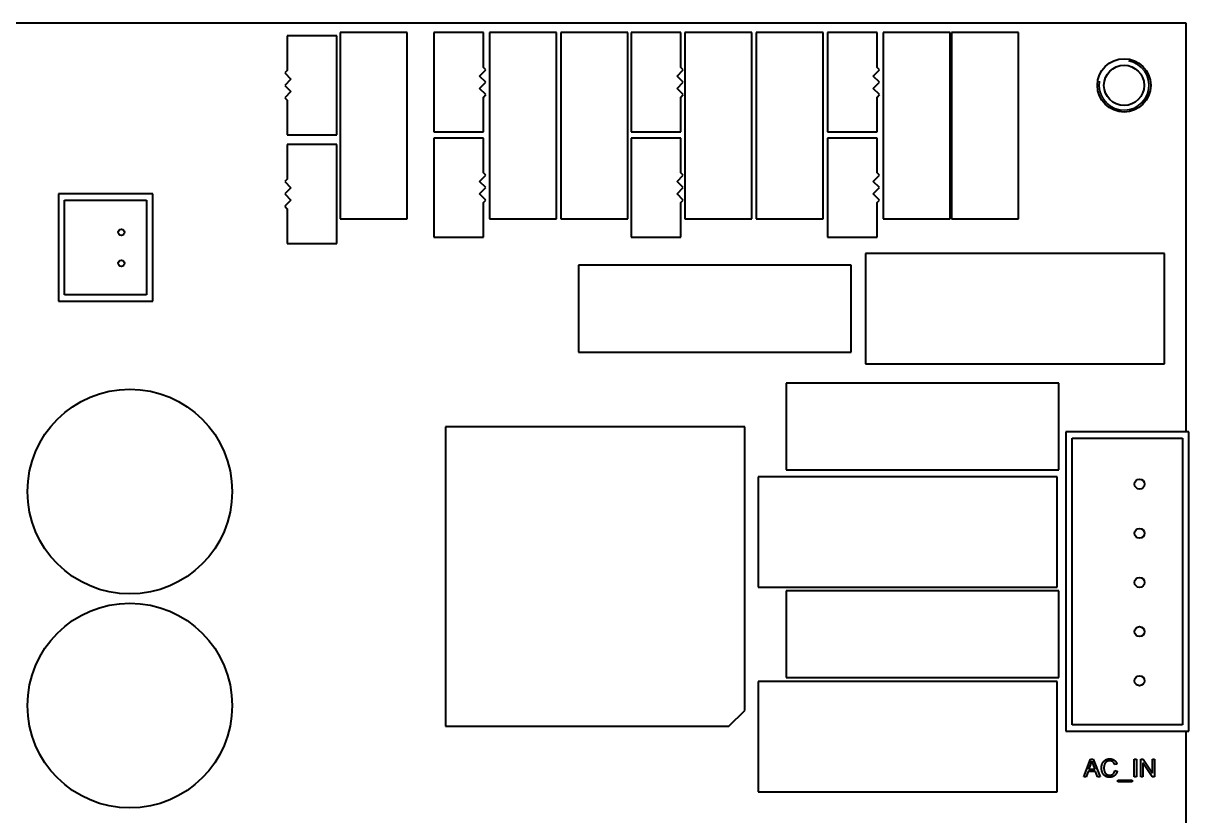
# Model space of a CAD drawing. Header units: millimetres. Extents: x 0 to 5887, y 0 to 4158.
# Drawn here: x 934.5 to 1028.5, y 3191 to 3254.9 of the extents above; entities that cross this region are included whole.
import ezdxf

# ---------------------------------------------------------------- set-up
doc = ezdxf.new("R2010")
doc.units = ezdxf.units.MM
doc.header["$LTSCALE"] = 7
doc.layers.add('가시적인 것(ISO)', color=3, linetype='Continuous', lineweight=40)
doc.layers.add('가시적인 좁은 것(ISO)', color=3, linetype='Continuous', lineweight=35)

msp = doc.modelspace()

# ---------------------------------------------------------------- linework, layer by layer
at = {"layer": '가시적인 것(ISO)'}
for p, q in [((1028.2836, 3254.8923), (868.2836, 3254.8923)), ((960.0573, 3254.1421), (960.0573, 3239.1425)), ((965.4523, 3254.1421), (960.0573, 3254.1421)), ((965.4523, 3239.1425), (965.4523, 3254.1421)), ((967.6117, 3254.1407), (967.6117, 3246.1486)), ((971.6079, 3254.1407), (967.6117, 3254.1407)), ((971.6079, 3251.3433), (971.6079, 3254.1407)), ((972.1149, 3254.1421), (972.1149, 3239.1425)), ((977.5099, 3254.1421), (972.1149, 3254.1421)), ((977.5099, 3239.1425), (977.5099, 3254.1421)), ((977.8649, 3254.1421), (977.8649, 3239.1425)), ((983.2599, 3254.1421), (977.8649, 3254.1421)), ((983.2599, 3239.1425), (983.2599, 3254.1421)), ((983.5355, 3254.1407), (983.5355, 3246.1486)), ((987.5317, 3254.1407), (983.5355, 3254.1407)), ((987.5317, 3251.3433), (987.5317, 3254.1407)), ((987.8649, 3254.1421), (987.8649, 3239.1425)), ((993.2599, 3254.1421), (987.8649, 3254.1421)), ((993.2599, 3239.1425), (993.2599, 3254.1421)), ((993.6149, 3254.1421), (993.6149, 3239.1425)), ((999.0099, 3254.1421), (993.6149, 3254.1421)), ((999.0099, 3239.1425), (999.0099, 3254.1421)), ((999.3617, 3254.1407), (999.3617, 3246.1486)), ((1003.3579, 3254.1407), (999.3617, 3254.1407)), ((1003.3579, 3251.3433), (1003.3579, 3254.1407)), ((1003.8649, 3254.1421), (1003.8649, 3239.1425)), ((1009.2599, 3254.1421), (1003.8649, 3254.1421)), ((1009.2599, 3239.1425), (1009.2599, 3254.1421)), ((1009.3649, 3254.1421), (1009.3649, 3239.1425)), ((1014.7599, 3254.1421), (1009.3649, 3254.1421)), ((1014.7599, 3239.1425), (1014.7599, 3254.1421)), ((1028.2836, 3221.9583), (1028.2836, 3254.8923)), ((955.7855, 3253.886), (955.7855, 3251.0886)), ((959.7817, 3253.886), (955.7855, 3253.886)), ((959.7817, 3245.8939), (959.7817, 3253.886)), ((971.8077, 3251.1435), (971.6079, 3251.3433)), ((987.7315, 3251.1435), (987.5317, 3251.3433)), ((1003.5577, 3251.1435), (1003.3579, 3251.3433)), ((955.7855, 3251.0886), (955.5857, 3250.8888)), ((955.5857, 3250.8888), (956.0852, 3250.3893)), ((956.0852, 3250.3893), (955.5857, 3249.8902)), ((971.3082, 3250.6439), (971.8077, 3251.1435)), ((971.8077, 3250.1444), (971.3082, 3250.6439)), ((987.232, 3250.6439), (987.7315, 3251.1435)), ((987.7315, 3250.1444), (987.232, 3250.6439)), ((1003.0582, 3250.6439), (1003.5577, 3251.1435)), ((1003.5577, 3250.1444), (1003.0582, 3250.6439)), ((955.5857, 3249.8902), (956.0852, 3249.3907)), ((971.3082, 3249.6453), (971.8077, 3250.1444)), ((971.8077, 3249.1458), (971.3082, 3249.6453)), ((987.232, 3249.6453), (987.7315, 3250.1444)), ((987.7315, 3249.1458), (987.232, 3249.6453)), ((1003.0582, 3249.6453), (1003.5577, 3250.1444)), ((1003.5577, 3249.1458), (1003.0582, 3249.6453)), ((956.0852, 3249.3907), (955.5857, 3248.8911)), ((955.5857, 3248.8911), (955.7855, 3248.6913)), ((955.7855, 3248.6913), (955.7855, 3245.8939)), ((971.6079, 3248.946), (971.8077, 3249.1458)), ((971.6079, 3246.1486), (971.6079, 3248.946)), ((987.5317, 3248.946), (987.7315, 3249.1458)), ((987.5317, 3246.1486), (987.5317, 3248.946)), ((1003.3579, 3248.946), (1003.5577, 3249.1458)), ((1003.3579, 3246.1486), (1003.3579, 3248.946)), ((955.7855, 3245.8939), (959.7817, 3245.8939)), ((967.6117, 3246.1486), (971.6079, 3246.1486)), ((983.5355, 3246.1486), (987.5317, 3246.1486)), ((999.3617, 3246.1486), (1003.3579, 3246.1486)), ((955.7855, 3245.136), (955.7855, 3242.3386)), ((959.7817, 3245.136), (955.7855, 3245.136)), ((959.7817, 3237.1439), (959.7817, 3245.136)), ((967.6117, 3245.6407), (967.6117, 3237.6486)), ((971.6079, 3245.6407), (967.6117, 3245.6407)), ((971.6079, 3242.8433), (971.6079, 3245.6407)), ((983.5355, 3245.6407), (983.5355, 3237.6486)), ((987.5317, 3245.6407), (983.5355, 3245.6407)), ((987.5317, 3242.8433), (987.5317, 3245.6407)), ((999.3617, 3245.6407), (999.3617, 3237.6486)), ((1003.3579, 3245.6407), (999.3617, 3245.6407)), ((1003.3579, 3242.8433), (1003.3579, 3245.6407)), ((971.8077, 3242.6435), (971.6079, 3242.8433)), ((987.7315, 3242.6435), (987.5317, 3242.8433)), ((1003.5577, 3242.6435), (1003.3579, 3242.8433)), ((955.7855, 3242.3386), (955.5857, 3242.1388)), ((955.5857, 3242.1388), (956.0852, 3241.6393)), ((971.3082, 3242.1439), (971.8077, 3242.6435)), ((971.8077, 3241.6444), (971.3082, 3242.1439)), ((987.232, 3242.1439), (987.7315, 3242.6435)), ((987.7315, 3241.6444), (987.232, 3242.1439)), ((1003.0582, 3242.1439), (1003.5577, 3242.6435)), ((1003.5577, 3241.6444), (1003.0582, 3242.1439)), ((944.9486, 3241.1351), (937.3286, 3241.1351)), ((937.3286, 3241.1351), (937.3286, 3232.4991)), ((944.9486, 3232.4991), (944.9486, 3241.1351)), ((956.0852, 3241.6393), (955.5857, 3241.1402)), ((955.5857, 3241.1402), (956.0852, 3240.6407)), ((971.3082, 3241.1453), (971.8077, 3241.6444)), ((971.8077, 3240.6458), (971.3082, 3241.1453)), ((987.232, 3241.1453), (987.7315, 3241.6444)), ((987.7315, 3240.6458), (987.232, 3241.1453)), ((1003.0582, 3241.1453), (1003.5577, 3241.6444)), ((1003.5577, 3240.6458), (1003.0582, 3241.1453)), ((937.8286, 3240.6351), (944.4486, 3240.6351)), ((937.8286, 3232.9991), (937.8286, 3240.6351)), ((944.4486, 3240.6351), (944.4486, 3232.9991)), ((956.0852, 3240.6407), (955.5857, 3240.1411)), ((955.5857, 3240.1411), (955.7855, 3239.9413)), ((971.6079, 3240.446), (971.8077, 3240.6458)), ((971.6079, 3237.6486), (971.6079, 3240.446)), ((987.5317, 3240.446), (987.7315, 3240.6458)), ((987.5317, 3237.6486), (987.5317, 3240.446)), ((1003.3579, 3240.446), (1003.5577, 3240.6458)), ((1003.3579, 3237.6486), (1003.3579, 3240.446)), ((955.7855, 3239.9413), (955.7855, 3237.1439)), ((960.0573, 3239.1425), (965.4523, 3239.1425)), ((972.1149, 3239.1425), (977.5099, 3239.1425)), ((977.8649, 3239.1425), (983.2599, 3239.1425)), ((987.8649, 3239.1425), (993.2599, 3239.1425)), ((993.6149, 3239.1425), (999.0099, 3239.1425)), ((1003.8649, 3239.1425), (1009.2599, 3239.1425)), ((1009.3649, 3239.1425), (1014.7599, 3239.1425)), ((967.6117, 3237.6486), (971.6079, 3237.6486)), ((983.5355, 3237.6486), (987.5317, 3237.6486)), ((999.3617, 3237.6486), (1003.3579, 3237.6486)), ((955.7855, 3237.1439), (959.7817, 3237.1439)), ((1002.4236, 3236.3373), (1002.4236, 3227.4473)), ((1026.5536, 3236.3373), (1002.4236, 3236.3373)), ((1026.5536, 3227.4473), (1026.5536, 3236.3373)), ((979.2837, 3235.392), (979.2837, 3228.3926)), ((1001.2835, 3235.392), (979.2837, 3235.392)), ((1001.2835, 3228.3926), (1001.2835, 3235.392)), ((937.3286, 3232.4991), (944.9486, 3232.4991)), ((944.4486, 3232.9991), (937.8286, 3232.9991)), ((979.2837, 3228.3926), (1001.2835, 3228.3926)), ((1002.4236, 3227.4473), (1026.5536, 3227.4473)), ((996.0337, 3225.892), (996.0337, 3218.8926)), ((1018.0335, 3225.892), (996.0337, 3225.892)), ((1018.0335, 3218.8926), (1018.0335, 3225.892)), ((992.6886, 3222.3673), (968.5586, 3222.3673)), ((968.5586, 3222.3673), (968.5586, 3198.2373)), ((992.6886, 3199.5073), (992.6886, 3222.3673)), ((1028.496, 3221.9583), (1018.59, 3221.9583)), ((1018.59, 3221.9583), (1018.59, 3197.8283)), ((1019.09, 3198.3283), (1019.09, 3221.4583)), ((1019.09, 3221.4583), (1027.996, 3221.4583)), ((1027.996, 3221.4583), (1027.996, 3198.3283)), ((1028.496, 3197.8283), (1028.496, 3221.9583)), ((996.0337, 3218.8926), (1018.0335, 3218.8926)), ((1017.8936, 3218.3373), (993.7636, 3218.3373)), ((993.7636, 3218.3373), (993.7636, 3209.4473)), ((1017.8936, 3209.4473), (1017.8936, 3218.3373)), ((993.7636, 3209.4473), (1017.8936, 3209.4473)), ((996.0337, 3209.142), (996.0337, 3202.1426)), ((1018.0335, 3209.142), (996.0337, 3209.142)), ((1018.0335, 3202.1426), (1018.0335, 3209.142)), ((993.7636, 3201.8373), (993.7636, 3192.9473)), ((1017.8936, 3201.8373), (993.7636, 3201.8373)), ((996.0337, 3202.1426), (1018.0335, 3202.1426)), ((1017.8936, 3192.9473), (1017.8936, 3201.8373)), ((991.4186, 3198.2373), (992.6886, 3199.5073)), ((968.5586, 3198.2373), (991.4186, 3198.2373)), ((1018.59, 3197.8283), (1028.496, 3197.8283)), ((1027.996, 3198.3283), (1019.09, 3198.3283)), ((1028.2836, 3017.1419), (1028.2836, 3197.8283)), ((1020.0315, 3194.1423), (1020.5803, 3195.5711)), ((1020.4431, 3194.7282), (1020.601, 3195.1475)), ((1020.5803, 3195.5711), (1020.785, 3195.5711)), ((1020.7785, 3195.1246), (1020.9288, 3194.7282)), ((1020.785, 3195.5711), (1021.3687, 3194.1423)), ((1022.7038, 3195.1801), (1022.5176, 3195.1355)), ((1024.1032, 3194.1423), (1024.1032, 3195.5711)), ((1024.1032, 3195.5711), (1024.2927, 3195.5711)), ((1024.2927, 3195.5711), (1024.2927, 3194.1423)), ((1024.6237, 3194.1423), (1024.6237, 3195.5711)), ((1024.6237, 3195.5711), (1024.8175, 3195.5711)), ((1024.8045, 3195.264), (1024.8045, 3194.1423)), ((1025.5559, 3194.1423), (1024.8045, 3195.264)), ((1024.8175, 3195.5711), (1025.5689, 3194.4494)), ((1025.5689, 3195.5711), (1025.7497, 3195.5711)), ((1025.5689, 3194.4494), (1025.5689, 3195.5711)), ((1025.7497, 3195.5711), (1025.7497, 3194.1423)), ((1020.2318, 3194.1423), (1020.0315, 3194.1423)), ((1020.3886, 3194.5746), (1020.2318, 3194.1423)), ((1020.9876, 3194.5746), (1020.3886, 3194.5746)), ((1020.9288, 3194.7282), (1020.4431, 3194.7282)), ((1021.1531, 3194.1423), (1020.9876, 3194.5746)), ((1021.3687, 3194.1423), (1021.1531, 3194.1423)), ((1022.5383, 3194.6443), (1022.7278, 3194.5964)), ((1024.2927, 3194.1423), (1024.1032, 3194.1423)), ((1024.8045, 3194.1423), (1024.6237, 3194.1423)), ((1025.7497, 3194.1423), (1025.5559, 3194.1423)), ((1022.7768, 3193.7459), (1022.7768, 3193.8723)), ((1022.7768, 3193.8723), (1023.9398, 3193.8723)), ((1023.9398, 3193.7459), (1022.7768, 3193.7459)), ((1023.9398, 3193.8723), (1023.9398, 3193.7459)), ((993.7636, 3192.9473), (1017.8936, 3192.9473))]:
    msp.add_line(p, q, dxfattribs=at)
for centre, radius in [((1023.2836, 3249.8923), 2.15), ((1023.2836, 3249.8923), 1.621), ((942.4086, 3238.0473), 0.2499), ((942.4086, 3235.5471), 0.2499), ((943.0936, 3217.1423), 8.255), ((1024.5336, 3217.7419), 0.4), ((1024.5336, 3213.7795), 0.4), ((1024.5336, 3209.8171), 0.4), ((943.0936, 3199.8923), 8.255), ((1024.5336, 3205.8547), 0.4), ((1024.5336, 3201.8923), 0.4)]:
    msp.add_circle(centre, radius, dxfattribs=at)
for points in [[(1020.601, 3195.1475), (1020.65, 3195.2836), (1020.6783, 3195.4208)], [(1020.6783, 3195.4208), (1020.711, 3195.3054), (1020.7785, 3195.1246)], [(1021.4646, 3194.8676), (1021.4646, 3195.0908), (1021.6355, 3195.4241), (1021.9502, 3195.5961), (1022.1397, 3195.5961)], [(1022.1354, 3195.4339), (1021.9709, 3195.4339), (1021.7488, 3195.276), (1021.6595, 3195.0102), (1021.6595, 3194.8687)], [(1022.5176, 3195.1355), (1022.4675, 3195.2912), (1022.2791, 3195.4339), (1022.1354, 3195.4339)], [(1022.1397, 3195.5961), (1022.3543, 3195.5961), (1022.6461, 3195.3772), (1022.7038, 3195.1801)], [(1022.1365, 3194.1184), (1021.9056, 3194.1184), (1021.6159, 3194.3068), (1021.4646, 3194.6629), (1021.4646, 3194.8676)], [(1021.6595, 3194.8687), (1021.6595, 3194.6868), (1021.7662, 3194.4146), (1021.9895, 3194.2806), (1022.1201, 3194.2806)], [(1022.1201, 3194.2806), (1022.2791, 3194.2806), (1022.4991, 3194.4636), (1022.5383, 3194.6443)], [(1022.7278, 3194.5964), (1022.6679, 3194.3634), (1022.3597, 3194.1184), (1022.1365, 3194.1184)]]:
    msp.add_open_spline(points, degree=2, dxfattribs=at)
at = {"layer": '가시적인 좁은 것(ISO)'}
msp.add_arc((1023.2836, 3249.8923), 2, 170, 80, dxfattribs=at)

doc.saveas('drawing.dxf')
